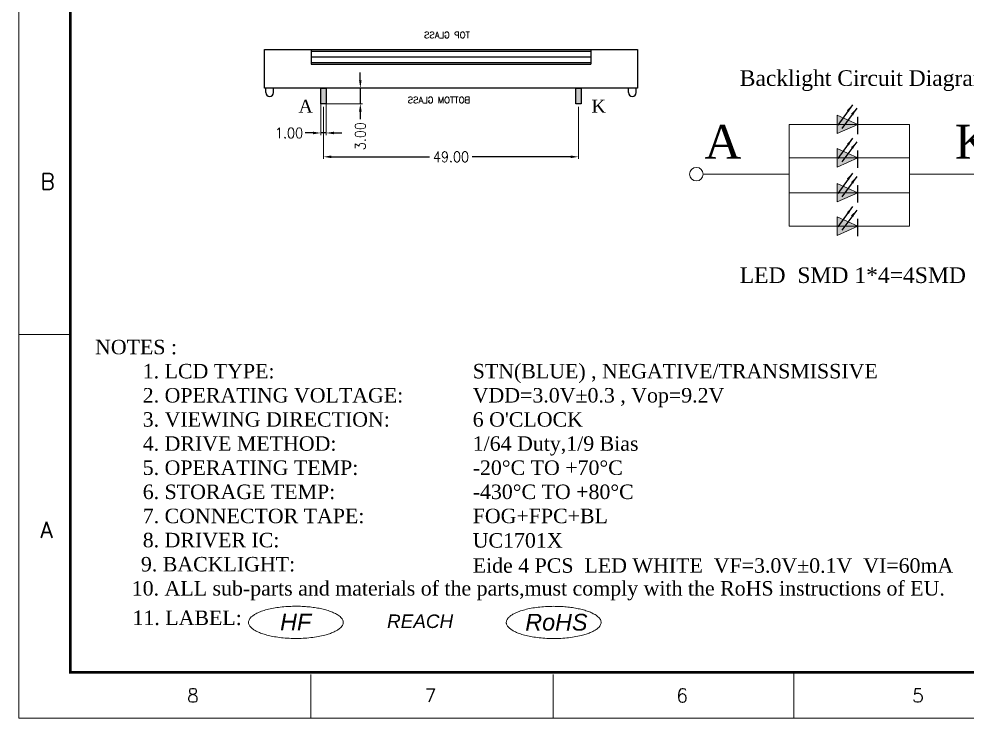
# Model space of a CAD drawing. Header units: millimetres. Extents: x 2413 to 2805, y 744 to 1021.
# Drawn here: x 2412.8 to 2595, y 744.1 to 878.4 of the extents above; entities that cross this region are included whole.
import ezdxf
from ezdxf.enums import TextEntityAlignment as Align

# ---------------------------------------------------------------- set-up
doc = ezdxf.new("R2010")
doc.units = ezdxf.units.MM
for name, color, linetype in [('', 7, 'Continuous'), ('BL', 2, 'Continuous'), ('D', 4, 'Continuous'), ('DIM', 170, 'Continuous'), ('LED', 40, 'Continuous')]:
    doc.layers.add(name, color=color, linetype=linetype)
doc.styles.add('ROMANC', font='ROMANC.SHX')
doc.styles.add('ROMANS', font='romans.shx', dxfattribs={"width": 0.9})
doc.styles.get("Standard").update_dxf_attribs({"font": 'times.ttf'})
doc.dimstyles.new('ISO-25-1', dxfattribs={"dimtxt": 2, "dimasz": 1.5, "dimexe": 0.4, "dimexo": 0.625, "dimgap": 0.5, "dimtad": 0, "dimzin": 1, "dimdsep": 46, "dimtxsty": 'ROMANS', "dimcen": 2.5, "dimclrd": 4, "dimclre": 4, "dimclrt": 4, "dimadec": 0, "dimazin": 0, "dimtfac": 1, "dimtmove": 0, "dimatfit": 3, "dimfxl": 1, "dimlwe": 0, "dimarcsym": 0})

# ---------------------------------------------------------------- blocks, each defined once
blk = doc.blocks.new('*D215')
at = {"layer": 'D', "color": 0, "lineweight": 0}
for p, q in [((2471.34, 861.48), (2471.34, 851.5)), ((2520.34, 861.48), (2520.34, 851.5))]:
    blk.add_line(p, q, dxfattribs=at)
at = {"layer": 'D', "color": 0, "lineweight": -2}
for p, q in [((2472.84, 851.9), (2491.74, 851.9)), ((2518.84, 851.9), (2499.94, 851.9))]:
    blk.add_line(p, q, dxfattribs=at)
at = {"layer": 'D', "color": 0}
for points in [[(2472.84, 852.15), (2472.84, 851.65), (2471.34, 851.9)], [(2518.84, 852.15), (2518.84, 851.65), (2520.34, 851.9)]]:
    blk.add_solid(points, dxfattribs=at)
at = {"layer": 'Defpoints', "color": 0}
for p in [(2471.34, 862.1), (2520.34, 862.1), (2520.34, 851.9)]:
    blk.add_point(p, dxfattribs=at)
at = {"layer": 'D', "color": 0, "insert": (2495.84, 851.9), "char_height": 2, "attachment_point": 5, "style": 'ROMANS'}
blk.add_mtext('49.00', dxfattribs=at)
blk = doc.blocks.new('*D216')
at = {"layer": 'D', "color": 0, "lineweight": 0}
for p, q in [((2470.84, 862.61), (2470.84, 856.08)), ((2471.84, 862.61), (2471.84, 856.08))]:
    blk.add_line(p, q, dxfattribs=at)
at = {"layer": 'D', "color": 0, "lineweight": -2}
for p, q in [((2469.34, 856.48), (2467.84, 856.48)), ((2471.84, 856.48), (2470.84, 856.48)), ((2473.34, 856.48), (2474.84, 856.48))]:
    blk.add_line(p, q, dxfattribs=at)
at = {"layer": 'D', "color": 0}
for points in [[(2469.34, 856.73), (2469.34, 856.23), (2470.84, 856.48)], [(2473.34, 856.73), (2473.34, 856.23), (2471.84, 856.48)]]:
    blk.add_solid(points, dxfattribs=at)
at = {"layer": 'Defpoints', "color": 0}
for p in [(2470.84, 863.24), (2471.84, 863.24), (2470.84, 856.48)]:
    blk.add_point(p, dxfattribs=at)
at = {"layer": 'D', "color": 0, "insert": (2464.72, 856.48), "char_height": 2, "attachment_point": 5, "style": 'ROMANS'}
blk.add_mtext('1.00', dxfattribs=at)
blk = doc.blocks.new('*D217')
at = {"layer": 'D', "color": 0, "lineweight": -2}
for p, q in [((2478.42, 866.6), (2478.42, 868.1)), ((2478.42, 865.1), (2478.42, 862.1)), ((2478.42, 860.6), (2478.42, 859.1))]:
    blk.add_line(p, q, dxfattribs=at)
at = {"layer": 'D', "color": 0, "lineweight": 0}
for p, q in [((2471.96, 865.1), (2478.82, 865.1)), ((2471.96, 862.1), (2478.82, 862.1))]:
    blk.add_line(p, q, dxfattribs=at)
at = {"layer": 'D', "color": 0}
for points in [[(2478.17, 866.6), (2478.67, 866.6), (2478.42, 865.1)], [(2478.17, 860.6), (2478.67, 860.6), (2478.42, 862.1)]]:
    blk.add_solid(points, dxfattribs=at)
at = {"layer": 'Defpoints', "color": 0}
for p in [(2471.34, 865.1), (2471.34, 862.1), (2478.42, 862.1)]:
    blk.add_point(p, dxfattribs=at)
at = {"layer": 'D', "color": 0, "insert": (2478.42, 855.86), "char_height": 2, "attachment_point": 5, "rotation": 90, "style": 'ROMANS'}
blk.add_mtext('3.00', dxfattribs=at)

msp = doc.modelspace()

# ---------------------------------------------------------------- hatches: boundary and pattern name
at = {"layer": 'BL', "ltscale": 6.286513}
h = msp.add_hatch(color=256, dxfattribs=at)
h.paths.add_polyline_path([(2519.839, 865.104), (2520.839, 865.104), (2520.839, 862.104), (2519.839, 862.104)])
h.paths.add_polyline_path([(2470.839, 865.104), (2471.839, 865.104), (2471.839, 862.104), (2470.839, 862.104)])
at = {"layer": 'BL', "linetype": 'Continuous', "lineweight": 0}
for points in [[(2570.064, 859.896), (2574.024, 858.127), (2570.064, 856.359), (2570.064, 858.127)], [(2570.064, 853.467), (2574.024, 851.699), (2570.064, 849.931), (2570.064, 851.699)], [(2570.064, 843.236), (2574.024, 845.005), (2570.064, 846.773), (2570.064, 845.005)], [(2570.064, 836.808), (2574.024, 838.577), (2570.064, 840.345), (2570.064, 838.577)]]:
    msp.add_hatch(color=0, dxfattribs=at).paths.add_polyline_path(points)

# ---------------------------------------------------------------- linework, layer by layer
at = {"ltscale": 6.286513}
for p, q in [((2468.989, 872.504), (2522.689, 872.504)), ((2468.989, 872.504), (2468.989, 869.704)), ((2468.989, 872.204), (2522.689, 872.204)), ((2468.989, 871.104), (2522.689, 871.104)), ((2522.689, 872.504), (2522.689, 869.704)), ((2468.989, 870.004), (2522.689, 870.004)), ((2468.989, 869.704), (2522.689, 869.704))]:
    msp.add_line(p, q, dxfattribs=at)
at = {"color": 0, "linetype": 'ByBlock', "lineweight": 0}
for points in [[(2456.927, 762.451), (2456.927, 762.374), (2456.936, 762.297), (2456.972, 762.141), (2456.998, 762.064), (2457.07, 761.908), (2457.116, 761.83), (2457.225, 761.674), (2457.289, 761.596), (2457.435, 761.442), (2457.517, 761.365), (2457.75, 761.173), (2457.912, 761.059), (2458.277, 760.838), (2458.48, 760.73), (2458.922, 760.525), (2459.162, 760.427), (2459.738, 760.218), (2460.084, 760.111), (2460.818, 759.915), (2461.207, 759.827), (2462.019, 759.672), (2462.443, 759.605), (2463.359, 759.488), (2463.854, 759.441), (2464.86, 759.376), (2465.371, 759.359), (2466.395, 759.353), (2466.907, 759.364), (2467.919, 759.418), (2468.419, 759.459), (2469.391, 759.57), (2469.863, 759.639), (2470.767, 759.804), (2471.199, 759.9), (2471.911, 760.089), (2472.203, 760.177), (2472.752, 760.365), (2473.008, 760.464), (2473.482, 760.674), (2473.7, 760.784), (2474.091, 761.011), (2474.265, 761.129), (2474.543, 761.35), (2474.654, 761.453), (2474.842, 761.66), (2474.919, 761.764), (2475.04, 761.973), (2475.084, 762.077), (2475.131, 762.253), (2475.143, 762.325), (2475.15, 762.453), (2475.148, 762.51), (2475.131, 762.66), (2475.107, 762.754), (2475.033, 762.943), (2474.983, 763.037), (2474.854, 763.226), (2474.776, 763.32), (2474.594, 763.507), (2474.488, 763.599), (2474.252, 763.781), (2474.121, 763.87), (2473.773, 764.08), (2473.544, 764.199), (2473.04, 764.426), (2472.766, 764.534), (2472.175, 764.735), (2471.86, 764.829), (2471.195, 765.002), (2470.845, 765.08), (2470.118, 765.22), (2469.741, 765.281), (2468.965, 765.385), (2468.566, 765.428), (2467.756, 765.495), (2467.345, 765.519), (2466.516, 765.547), (2466.099, 765.551), (2465.267, 765.54), (2464.852, 765.524), (2463.967, 765.47), (2463.499, 765.428), (2462.588, 765.319), (2462.145, 765.252), (2461.296, 765.095), (2460.889, 765.005), (2460.123, 764.804), (2459.763, 764.693), (2459.099, 764.454), (2458.794, 764.325), (2458.301, 764.079), (2458.102, 763.965), (2457.747, 763.729), (2457.593, 763.607), (2457.36, 763.387), (2457.272, 763.29), (2457.126, 763.093), (2457.068, 762.995), (2456.982, 762.799), (2456.953, 762.701), (2456.931, 762.552), (2456.927, 762.502), (2456.927, 762.451)], [(2506.469, 762.435), (2506.469, 762.358), (2506.478, 762.28), (2506.514, 762.125), (2506.541, 762.047), (2506.613, 761.891), (2506.658, 761.813), (2506.767, 761.658), (2506.831, 761.58), (2506.977, 761.426), (2507.06, 761.349), (2507.292, 761.157), (2507.454, 761.043), (2507.819, 760.821), (2508.022, 760.714), (2508.465, 760.509), (2508.705, 760.41), (2509.281, 760.202), (2509.626, 760.094), (2510.36, 759.899), (2510.749, 759.811), (2511.562, 759.656), (2511.985, 759.589), (2512.901, 759.472), (2513.396, 759.425), (2514.403, 759.36), (2514.914, 759.342), (2515.937, 759.336), (2516.45, 759.348), (2517.462, 759.401), (2517.961, 759.443), (2518.933, 759.554), (2519.405, 759.623), (2520.31, 759.788), (2520.742, 759.884), (2521.454, 760.073), (2521.746, 760.161), (2522.294, 760.348), (2522.551, 760.448), (2523.025, 760.658), (2523.242, 760.768), (2523.634, 760.995), (2523.808, 761.113), (2524.086, 761.334), (2524.196, 761.436), (2524.384, 761.643), (2524.462, 761.748), (2524.583, 761.957), (2524.627, 762.061), (2524.674, 762.237), (2524.685, 762.309), (2524.692, 762.437), (2524.69, 762.493), (2524.673, 762.644), (2524.65, 762.738), (2524.576, 762.926), (2524.525, 763.021), (2524.397, 763.21), (2524.319, 763.304), (2524.136, 763.491), (2524.031, 763.583), (2523.795, 763.764), (2523.663, 763.854), (2523.316, 764.064), (2523.087, 764.183), (2522.583, 764.41), (2522.308, 764.518), (2521.718, 764.719), (2521.403, 764.813), (2520.738, 764.986), (2520.388, 765.064), (2519.661, 765.204), (2519.283, 765.265), (2518.507, 765.369), (2518.109, 765.412), (2517.299, 765.479), (2516.887, 765.503), (2516.058, 765.531), (2515.641, 765.535), (2514.809, 765.524), (2514.394, 765.508), (2513.509, 765.454), (2513.041, 765.412), (2512.131, 765.303), (2511.688, 765.236), (2510.838, 765.079), (2510.432, 764.989), (2509.665, 764.788), (2509.305, 764.677), (2508.641, 764.438), (2508.337, 764.309), (2507.844, 764.063), (2507.644, 763.948), (2507.29, 763.712), (2507.135, 763.591), (2506.902, 763.371), (2506.814, 763.273), (2506.669, 763.077), (2506.611, 762.979), (2506.524, 762.782), (2506.495, 762.684), (2506.473, 762.536), (2506.469, 762.486), (2506.469, 762.435)]]:
    msp.add_open_spline(points, degree=3, knots=[0, 0, 0, 0, 0.0793064, 0.0793064, 0.1586128, 0.1586128, 0.2379192, 0.2379192, 0.3172256, 0.3172256, 0.396532, 0.396532, 0.5186933, 0.5186933, 0.6408547, 0.6408547, 0.763016, 0.763016, 0.9149981, 0.9149981, 1.0669803, 1.0669803, 1.2189624, 1.2189624, 1.386447, 1.386447, 1.5539315, 1.5539315, 1.7214161, 1.7214161, 1.8889007, 1.8889007, 2.0563853, 2.0563853, 2.2238698, 2.2238698, 2.3506341, 2.3506341, 2.4773984, 2.4773984, 2.6041626, 2.6041626, 2.7309269, 2.7309269, 2.8371054, 2.8371054, 2.9432839, 2.9432839, 3.0494625, 3.0494625, 3.1228953, 3.1228953, 3.180646, 3.180646, 3.2767376, 3.2767376, 3.3728293, 3.3728293, 3.4689209, 3.4689209, 3.5650125, 3.5650125, 3.6611042, 3.6611042, 3.797354, 3.797354, 3.9336038, 3.9336038, 4.0698537, 4.0698537, 4.2061035, 4.2061035, 4.3423533, 4.3423533, 4.4786032, 4.4786032, 4.614853, 4.614853, 4.7511029, 4.7511029, 4.8873527, 4.8873527, 5.0450937, 5.0450937, 5.2028347, 5.2028347, 5.3605757, 5.3605757, 5.5183167, 5.5183167, 5.6760578, 5.6760578, 5.8038337, 5.8038337, 5.9316097, 5.9316097, 6.0315835, 6.0315835, 6.1315573, 6.1315573, 6.2315311, 6.2315311, 6.2831853, 6.2831853, 6.2831853, 6.2831853], dxfattribs=at)
at = {"layer": 'BL', "color": 0, "linetype": 'Continuous', "lineweight": 0}
for p, q in [((2570.064, 858.127), (2570.064, 859.896)), ((2570.064, 859.896), (2574.024, 858.127)), ((2574.024, 859.561), (2574.024, 856.305)), ((2560.824, 845.005), (2560.824, 858.127)), ((2560.824, 858.127), (2570.064, 858.127)), ((2570.064, 858.127), (2570.064, 856.359)), ((2570.064, 858.127), (2583.949, 858.127)), ((2570.064, 856.359), (2574.024, 858.127)), ((2583.949, 845.005), (2583.949, 858.127)), ((2570.064, 851.699), (2570.064, 853.467)), ((2570.064, 853.467), (2574.024, 851.699)), ((2574.024, 853.133), (2574.024, 849.877)), ((2560.824, 851.699), (2570.064, 851.699)), ((2570.064, 851.699), (2570.064, 849.931)), ((2570.064, 851.699), (2583.949, 851.699)), ((2570.064, 849.931), (2574.024, 851.699)), ((2560.824, 848.567), (2560.824, 838.577)), ((2583.949, 848.567), (2583.949, 838.577)), ((2570.064, 845.005), (2570.064, 846.773)), ((2570.064, 846.773), (2574.024, 845.005)), ((2574.024, 846.438), (2574.024, 843.182)), ((2560.824, 845.005), (2570.064, 845.005)), ((2570.064, 845.005), (2570.064, 843.236)), ((2570.064, 845.005), (2583.949, 845.005)), ((2570.064, 843.236), (2574.024, 845.005)), ((2570.064, 838.577), (2570.064, 840.345)), ((2570.064, 840.345), (2574.024, 838.577)), ((2574.024, 840.01), (2574.024, 836.754)), ((2560.824, 838.577), (2570.064, 838.577)), ((2570.064, 838.577), (2570.064, 836.808)), ((2570.064, 838.577), (2583.949, 838.577)), ((2570.064, 836.808), (2574.024, 838.577))]:
    msp.add_line(p, q, dxfattribs=at)
at = {"layer": 'BL', "color": 0, "linetype": 'Continuous', "lineweight": 0, "const_width": 0.26}
for points in [[(2574.024, 859.561), (2574.024, 856.189)], [(2574.024, 853.133), (2574.024, 849.76)], [(2574.024, 846.438), (2574.024, 843.066)], [(2574.024, 840.01), (2574.024, 836.638)]]:
    msp.add_lwpolyline(points, dxfattribs=at)
at = {"layer": 'D', "color": 0, "linetype": 'ByBlock', "lineweight": 0}
for p, q in [((2412.816, 1021.389), (2412.816, 744.07)), ((2412.816, 817.789), (2422.691, 817.789)), ((2561.745, 744.07), (2561.745, 752.838)), ((2468.908, 744.07), (2468.908, 752.457)), ((2515.462, 744.07), (2515.462, 752.457)), ((2412.816, 744.07), (2805.013, 744.07))]:
    msp.add_line(p, q, dxfattribs=at)
at = {"layer": 'D', "color": 0, "linetype": 'ByBlock', "lineweight": 0, "const_width": 0.515}
for points in [[(2793.286, 1012.621), (2422.691, 1012.621), (2422.691, 752.838), (2793.286, 752.838), (2793.286, 1012.621)], [(2618.662, 752.838), (2550.218, 752.838)]]:
    msp.add_lwpolyline(points, dxfattribs=at)
at = {"layer": 'DIM', "color": 0, "lineweight": 0}
for p, q in [((2544.3, 848.567), (2560.824, 848.567)), ((2583.949, 848.567), (2600.473, 848.567))]:
    msp.add_line(p, q, dxfattribs=at)
msp.add_circle((2543, 848.567), 1.3, dxfattribs=at)
at = {"layer": 'LED', "ltscale": 6.286513}
for p, q in [((2460.239, 864.254), (2460.239, 865.104)), ((2461.739, 864.254), (2461.739, 865.104)), ((2529.939, 864.254), (2529.939, 865.104)), ((2531.439, 864.254), (2531.439, 865.104))]:
    msp.add_line(p, q, dxfattribs=at)
for points in [[(2459.989, 872.504), (2531.689, 872.504), (2531.689, 865.104), (2459.989, 865.104)], [(2470.839, 865.104), (2471.839, 865.104), (2471.839, 862.104), (2470.839, 862.104)], [(2519.839, 865.104), (2520.839, 865.104), (2520.839, 862.104), (2519.839, 862.104)]]:
    msp.add_lwpolyline(points, close=True, dxfattribs=at)
for centre in [(2460.989, 864.254), (2530.689, 864.254)]:
    msp.add_arc(centre, 0.75, 180, 0, dxfattribs=at)

# ---------------------------------------------------------------- texts
at = {"layer": '', "color": 0, "linetype": 'ByBlock', "lineweight": 0, "attachment_point": 1}
for s, insert, char_height, width in [('{\\fTimes New Roman|b0|i0|c0|p18;NOTES :}', (2427.437, 816.745), 2.78177, 75.16006), ('{\\fTimes New Roman|b0|i0|c0|p18;1. LCD TYPE: }', (2436.605, 812.109), 2.78177, 75.16006), ('STN(BLUE) , NEGATIVE/TRANSMISSIVE', (2500.016, 812.109), 2.78177, 101.73635), ('{\\fTimes New Roman|b0|i0|c0|p18;2. OPERATING VOLTAGE: }', (2436.605, 807.473), 2.78177, 52.73121), ('VDD={\\fTimes New Roman|b0|i0|c186|p18;3}.0V{\\fTimes New Roman|b0|i0|c134|p18;%%P}0.3 , Vop=9.2V', (2500.016, 807.473), 2.78177, 60.1077), ('{\\fTimes New Roman|b0|i0|c0|p18;3. VIEWING DIRECTION: }', (2436.605, 802.836), 2.78177, 52.73121), ("{\\fTimes New Roman|b0|i0|c186|p18;6\\fTimes New Roman|b0|i0|c0|p18; O'CLOCK}", (2500.016, 802.836), 2.78177, 52.73121), ('{\\fTimes New Roman|b0|i0|c0|p18;4. DRIVE METHOD:}', (2436.605, 798.2), 2.78177, 52.73121), ('1/64 Duty,1/9 Bias', (2500.016, 798.2), 2.78177, 52.73121), ('{\\fTimes New Roman|b0|i0|c0|p18;5. OPERATING TEMP: }', (2436.605, 793.564), 2.78177, 52.73121), ('-20%%DC TO +70%%DC', (2500.016, 793.564), 2.78177, 52.73121), ('{\\fTimes New Roman|b0|i0|c0|p18;6. STORAGE TEMP: }', (2436.605, 788.927), 2.78177, 52.73121), ('-{\\fTimes New Roman|b0|i0|c186|p18;4}30%%DC TO +80%%DC', (2500.016, 788.927), 2.78177, 52.73121), ('{\\fTimes New Roman|b0|i0|c0|p18;7. CONNECTOR TAPE: }', (2436.605, 784.291), 2.78177, 52.73121), ('\\pt52.4;{\\fTimes New Roman|b0|i0|c186|p18;FOG}+{\\fTimes New Roman|b0|i0|c186|p18;FPC}+BL', (2500.016, 784.291), 2.78177, 52.73121), ('{\\fTimes New Roman|b0|i0|c0|p18;8. DRIVER IC: }', (2436.605, 779.655), 2.78177, 52.73121), ('UC1701X', (2500.016, 779.589), 2.7818, 52.73121), ('{\\fTimes New Roman|b0|i0|c0|p18;9. BACKLIGHT: }', (2436.253, 775.019), 2.78177, 82.50551), ('Eide{\\fTimes New Roman|b0|i0|c186|p18; }4 PCS {\\fTimes New Roman|b0|i0|c186|p18; }LED {\\fTimes New Roman|b0|i0|c186|p18;WHITE  VF=3.}0{\\fTimes New Roman|b0|i0|c186|p18;V\\fTimes New Roman|b0|i0|c134|p18;%%P}0.1V{\\fTimes New Roman|b0|i0|c186|p18;  }VI=60mA', (2500.016, 774.766), 2.781773, 97.40898), ('{\\fTimes New Roman|b0|i0|c0|p18;10. ALL sub-parts and materials of the parts,must comply with the RoHS instructions of EU.\\P }', (2434.495, 770.382), 2.781773, 156.77148), ('{\\fTimes New Roman|b0|i0|c186|p18;11\\fTimes New Roman|b0|i0|c0|p18;. \\fTimes New Roman|b0|i0|c186|p18;LABEL\\fTimes New Roman|b0|i0|c0|p18;: }', (2434.631, 764.722), 2.781773, 82.50551)]:
    msp.add_mtext(s, dxfattribs=dict(at, insert=insert, char_height=char_height, width=width))
at = {"color": 0, "linetype": 'ByBlock', "lineweight": 0, "attachment_point": 1}
for s, insert, char_height, width in [('{\\fArial|b0|i1|c0|p34;HF}', (2463.002, 764.104), 3.20847, 1049.69664), ('{\\fArial|b0|i1|c0|p34;REACH}', (2483.558, 763.964), 2.59785, 935.22438), ('{\\fArial|b0|i1|c0|p34;RoHS}', (2510.126, 764.088), 3.20847, 1052.11452)]:
    msp.add_mtext(s, dxfattribs=dict(at, insert=insert, char_height=char_height, width=width))
at = {"layer": 'D', "style": 'ROMANC', "text_generation_flag": 2}
for s, p in [('TOP GLASS', (2495.064, 875.304)), ('BOTTOM GLASS', (2493.525, 862.794))]:
    msp.add_text(s, height=1.2, dxfattribs=at).set_placement(p, align=Align.MIDDLE)
at = {"layer": 'D', "color": 0, "linetype": 'ByBlock', "lineweight": 0, "style": 'ROMANS'}
for s, height, p in [('B', 3.086, (2416.939, 845.608)), ('A', 3.086, (2416.939, 778.706)), ('8', 2.621, (2445.121, 747.089)), ('7', 2.621, (2490.775, 747.089)), ('6', 2.621, (2539.146, 747.089)), ('5', 2.621, (2584.466, 747.089))]:
    msp.add_text(s, height=height, dxfattribs=at).set_placement(p)
at = {"layer": 'D', "ltscale": 6.286513, "char_height": 2.5, "width": 1.54253, "attachment_point": 1}
for s, insert in [('A', (2466.556, 862.878)), ('K', (2522.855, 862.878))]:
    msp.add_mtext(s, dxfattribs=dict(at, insert=insert))
at = {"layer": 'DIM', "color": 0, "lineweight": 0, "ltscale": 0.1, "char_height": 3, "width": 47.58911, "attachment_point": 1}
for s, insert in [('{\\fTimes New Roman|b0|i0|c0|p18;Backlight Circuit Diagram}', (2551.332, 868.522)), ('LED  SMD 1*4=4SMD', (2551.332, 830.657))]:
    msp.add_mtext(s, dxfattribs=dict(at, insert=insert))
at = {"layer": 'DIM', "color": 0, "lineweight": 0, "char_height": 6.5, "width": 4.5245, "attachment_point": 1}
for s, insert in [('{\\fTimes New Roman|b0|i0|c0|p18;A}', (2544.549, 858.045)), ('K', (2592.665, 858.045))]:
    msp.add_mtext(s, dxfattribs=dict(at, insert=insert))

# ---------------------------------------------------------------- dimensions: what is measured, and where the dimension line sits
at = {"layer": 'D', "color": 0}
dim = msp.add_linear_dim(base=(2478.417, 862.104), p1=(2471.339, 865.104), p2=(2471.339, 862.104), angle=90, dimstyle='ISO-25-1', override={"dimclrd": 0, "dimclre": 0, "dimclrt": 0, "dimfxl": 1.25}, dxfattribs=at)
dim.commit()
dim.dimension.update_dxf_attribs({"geometry": '*D217', "text_midpoint": (2478.417, 855.861)})
for base, p1, p2, picture, middle in [((2470.839, 856.481), (2471.839, 863.236), (2470.839, 863.236), '*D216', (2464.725, 856.481)), ((2520.339, 851.9), (2471.339, 862.104), (2520.339, 862.104), '*D215', (2495.839, 851.9))]:
    dim = msp.add_linear_dim(base=base, p1=p1, p2=p2, dimstyle='ISO-25-1', override={"dimclrd": 0, "dimclre": 0, "dimclrt": 0, "dimfxl": 1.25}, dxfattribs=at)
    dim.commit()
    dim.dimension.update_dxf_attribs({"geometry": picture, "text_midpoint": middle})

# ---------------------------------------------------------------- leaders
at = {"layer": 'BL', "color": 0, "linetype": 'Continuous', "lineweight": 0}
for points in [[(2573.008, 861.883), (2570.161, 858.004)], [(2573.812, 861.224), (2570.965, 857.345)], [(2573.008, 855.454), (2570.161, 851.575)], [(2573.812, 854.796), (2570.965, 850.916)], [(2573.008, 848.76), (2570.161, 844.881)], [(2573.812, 848.101), (2570.965, 844.222)], [(2573.008, 842.332), (2570.161, 838.453)], [(2573.812, 841.673), (2570.965, 837.794)]]:
    msp.add_leader(points, dimstyle='ISO-25-1', override={"dimclrd": 0, "dimclre": 0, "dimclrt": 0, "dimfxl": 1.25}, dxfattribs=at)

doc.saveas('drawing.dxf')
